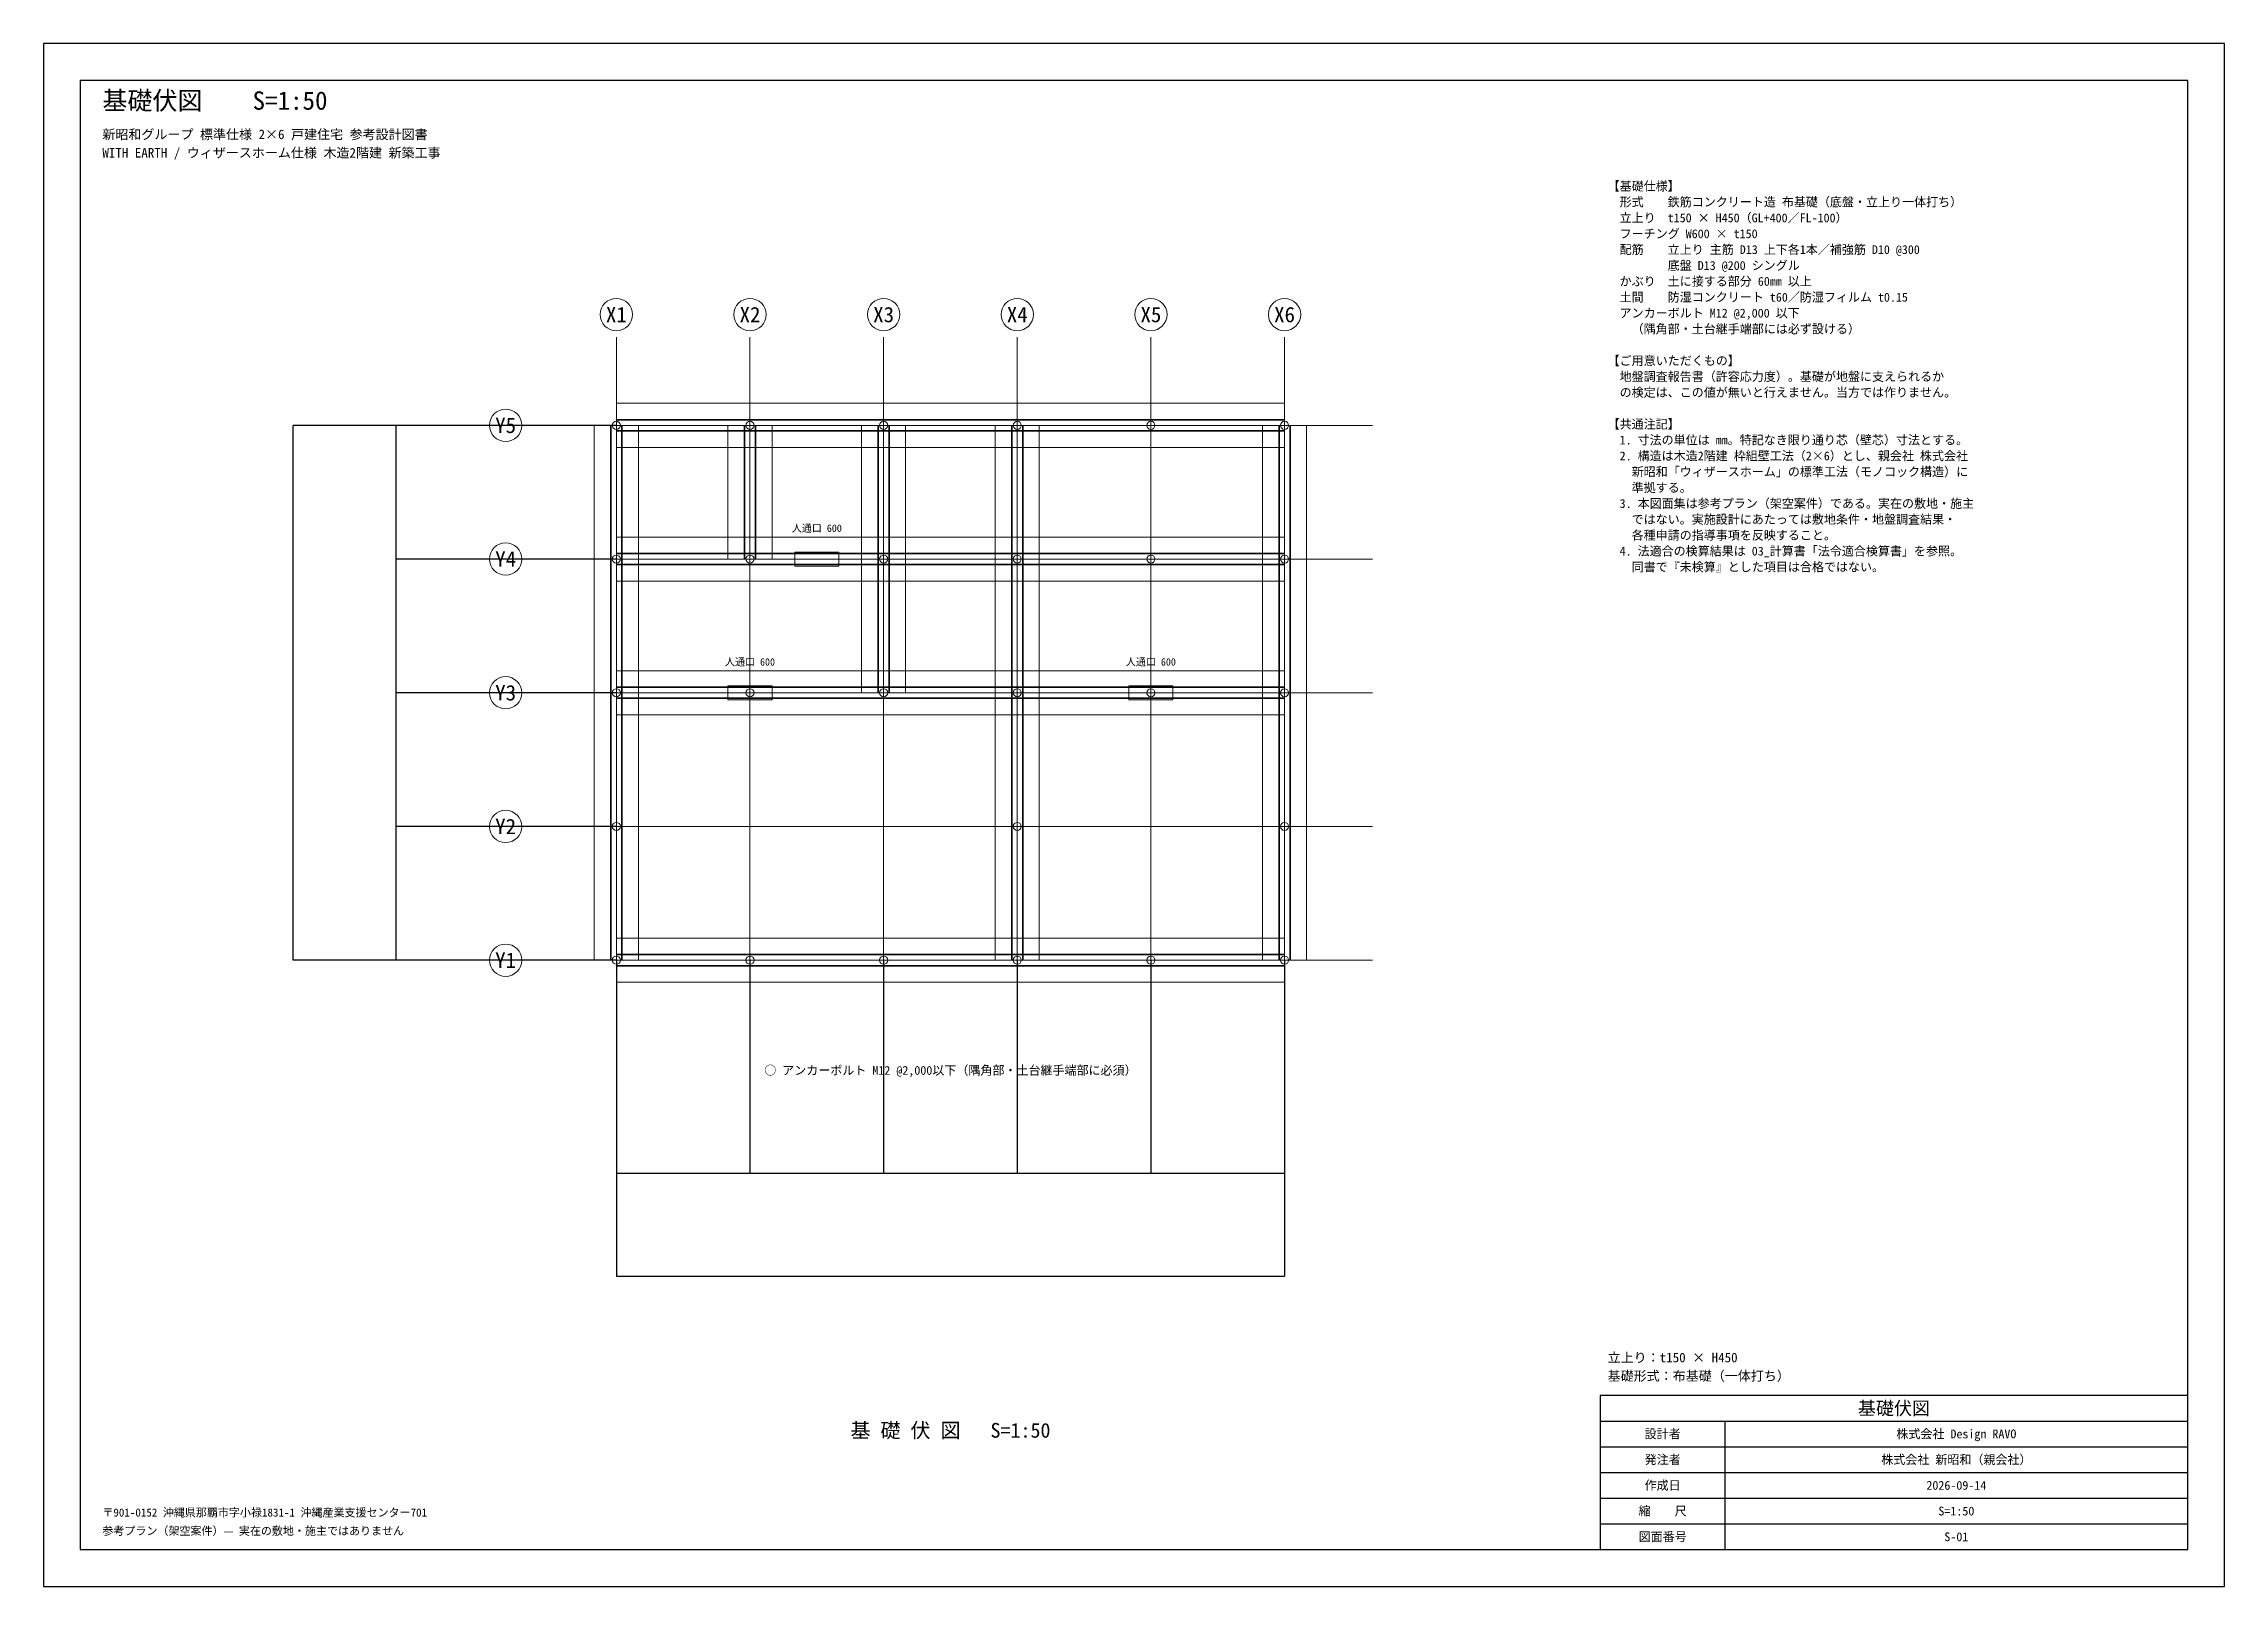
# Model space of a CAD drawing. Header units: millimetres. Extents: x -7800 to 21900, y -8524 to 12476.
import ezdxf
from ezdxf.enums import TextEntityAlignment as Align

# ---------------------------------------------------------------- set-up
doc = ezdxf.new("R2010")
doc.units = ezdxf.units.MM
doc.linetypes.add('DASHDOT2', pattern=[1.778, 1.27, -0.254, 0, -0.254])
for name, color, linetype, lineweight in [('A-ANNO', 2, 'Continuous', 13), ('A-DIM', 3, 'Continuous', 9), ('A-GRID', 8, 'Continuous', 9), ('A-HTCH', 9, 'Continuous', 9), ('A-MISC', 8, 'Continuous', 13), ('A-TTLB', 7, 'Continuous', 25), ('S-ANNO', 2, 'Continuous', 13), ('S-FDN', 1, 'Continuous', 35)]:
    doc.layers.add(name, color=color, linetype=linetype, lineweight=lineweight)
doc.styles.add('DIP', font='msgothic.ttc')
doc.styles.add('OpenSansCondensed-Light', font='OpenSansCondensed-Light.ttf')
doc.dimstyles.new('EZDXF', dxfattribs={"dimtxt": 0.25, "dimasz": 0.175, "dimexe": 0.375, "dimexo": 0.125, "dimgap": 0.1, "dimtad": 1, "dimlfac": 100, "dimzin": 12, "dimdsep": 46, "dimtxsty": 'OpenSansCondensed-Light', "dimblk": 'ARCHTICK', "dimcen": 2.5, "dimazin": 3, "dimtfac": 0.5, "dimtmove": 2, "dimatfit": 3})

# ---------------------------------------------------------------- blocks, each defined once
blk = doc.blocks.new('_ARCHTICK')
at = {"color": 0, "linetype": 'BYBLOCK', "const_width": 0.15}
blk.add_lwpolyline([(-0.5, -0.5), (0.5, 0.5)], dxfattribs=at)

msp = doc.modelspace()

# ---------------------------------------------------------------- linework, layer by layer
at = {"layer": 'A-GRID', "linetype": 'DASHDOT2'}
for p, q in [((0, -1200), (0, 8480)), ((1820, -1200), (1820, 8480)), ((3640, -1200), (3640, 8480)), ((5460, -1200), (5460, 8480)), ((7280, -1200), (7280, 8480)), ((9100, -1200), (9100, 8480)), ((-1200, 7280), (10300, 7280)), ((-1200, 5460), (10300, 5460)), ((-1200, 3640), (10300, 3640)), ((-1200, 1820), (10300, 1820)), ((-1200, 0), (10300, 0))]:
    msp.add_line(p, q, dxfattribs=at)
at = {"layer": 'A-GRID'}
for centre in [(0, 8788), (1820, 8788), (3640, 8788), (5460, 8788), (7280, 8788), (9100, 8788), (-1508, 7280), (-1508, 5460), (-1508, 3640), (-1508, 1820), (-1508, 0)]:
    msp.add_circle(centre, 220, dxfattribs=at)
at = {"layer": 'A-HTCH'}
for p, q in [((0, 7580), (9100, 7580)), ((-300, 0), (-300, 7280)), ((300, 0), (300, 7280)), ((1520, 5460), (1520, 7280)), ((2120, 5460), (2120, 7280)), ((3340, 3640), (3340, 7280)), ((3940, 3640), (3940, 7280)), ((5160, 3640), (5160, 7280)), ((5760, 3640), (5760, 7280)), ((8800, 0), (8800, 7280)), ((9400, 0), (9400, 7280)), ((0, 6980), (9100, 6980)), ((0, 5760), (9100, 5760)), ((0, 5160), (9100, 5160)), ((0, 3940), (9100, 3940)), ((5160, 0), (5160, 3640)), ((5760, 0), (5760, 3640)), ((0, 3340), (9100, 3340)), ((0, 300), (9100, 300)), ((0, -300), (9100, -300))]:
    msp.add_line(p, q, dxfattribs=at)
at = {"layer": 'A-MISC'}
for points in [[(2430, 5365), (3030, 5365), (3030, 5555), (2430, 5555)], [(1520, 3545), (2120, 3545), (2120, 3735), (1520, 3735)], [(6980, 3545), (7580, 3545), (7580, 3735), (6980, 3735)]]:
    msp.add_lwpolyline(points, close=True, dxfattribs=at)
at = {"layer": 'A-TTLB'}
for p, q in [((13399.80761, -6273.83083), (21399.80761, -6273.83083)), ((15099.80761, -6623.83083), (15099.80761, -6273.83083)), ((13399.80761, -6623.83083), (21399.80761, -6623.83083)), ((15099.80761, -6973.83083), (15099.80761, -6623.83083)), ((13399.80761, -6973.83083), (21399.80761, -6973.83083)), ((15099.80761, -7323.83083), (15099.80761, -6973.83083)), ((13399.80761, -7323.83083), (21399.80761, -7323.83083)), ((15099.80761, -7673.83083), (15099.80761, -7323.83083)), ((13399.80761, -7673.83083), (21399.80761, -7673.83083)), ((15099.80761, -8023.83083), (15099.80761, -7673.83083))]:
    msp.add_line(p, q, dxfattribs=at)
for points in [[(-7800.19239, -8523.83083), (21899.80761, -8523.83083), (21899.80761, 12476.16917), (-7800.19239, 12476.16917)], [(-7300.19239, -8023.83083), (21399.80761, -8023.83083), (21399.80761, 11976.16917), (-7300.19239, 11976.16917)], [(13399.80761, -8023.83083), (21399.80761, -8023.83083), (21399.80761, -5923.83083), (13399.80761, -5923.83083)]]:
    msp.add_lwpolyline(points, close=True, dxfattribs=at)
at = {"layer": 'S-ANNO'}
for centre in [(0, 7280), (0, 7280), (1820, 7280), (1820, 7280), (3640, 7280), (3640, 7280), (5460, 7280), (5460, 7280), (7280, 7280), (9100, 7280), (9100, 7280), (0, 5460), (0, 5460), (1820, 5460), (1820, 5460), (3640, 5460), (3640, 5460), (5460, 5460), (5460, 5460), (7280, 5460), (9100, 5460), (9100, 5460), (0, 3640), (0, 3640), (1820, 3640), (3640, 3640), (3640, 3640), (5460, 3640), (5460, 3640), (5460, 3640), (7280, 3640), (9100, 3640), (9100, 3640), (0, 1820), (5460, 1820), (9100, 1820), (0, 0), (0, 0), (1820, 0), (3640, 0), (5460, 0), (5460, 0), (7280, 0), (9100, 0), (9100, 0)]:
    msp.add_circle(centre, 55, dxfattribs=at)
at = {"layer": 'S-FDN'}
for p, q in [((-75, 0), (-75, 7280)), ((0, 7355), (9100, 7355)), ((0, 7205), (9100, 7205)), ((75, 0), (75, 7280)), ((1745, 5460), (1745, 7280)), ((1895, 5460), (1895, 7280)), ((3565, 3640), (3565, 7280)), ((3715, 3640), (3715, 7280)), ((5385, 3640), (5385, 7280)), ((5535, 3640), (5535, 7280)), ((9025, 0), (9025, 7280)), ((9175, 0), (9175, 7280)), ((0, 5535), (9100, 5535)), ((0, 5385), (9100, 5385)), ((0, 3715), (9100, 3715)), ((0, 3565), (9100, 3565)), ((5385, 0), (5385, 3640)), ((5535, 0), (5535, 3640)), ((0, 75), (9100, 75)), ((0, -75), (9100, -75))]:
    msp.add_line(p, q, dxfattribs=at)

# ---------------------------------------------------------------- texts
at = {"layer": 'A-ANNO', "style": 'DIP'}
for s, p in [('【基礎仕様】', (13499.80761, 10476.16917)), ('\u3000形式\u3000\u3000鉄筋コンクリート造 布基礎（底盤・立上り一体打ち）', (13499.80761, 10260.16917)), ('\u3000立上り\u3000t150 × H450（GL+400／FL-100）', (13499.80761, 10044.16917)), ('\u3000フーチング W600 × t150', (13499.80761, 9828.16917)), ('\u3000配筋\u3000\u3000立上り 主筋 D13 上下各1本／補強筋 D10 @300', (13499.80761, 9612.16917)), ('\u3000\u3000\u3000\u3000\u3000底盤 D13 @200 シングル', (13499.80761, 9396.16917)), ('\u3000かぶり\u3000土に接する部分 60mm 以上', (13499.80761, 9180.16917)), ('\u3000土間\u3000\u3000防湿コンクリート t60／防湿フィルム t0.15', (13499.80761, 8964.16917)), ('\u3000アンカーボルト M12 @2,000 以下', (13499.80761, 8748.16917)), ('\u3000\u3000（隅角部・土台継手端部には必ず設ける）', (13499.80761, 8532.16917)), ('【ご用意いただくもの】', (13499.80761, 8100.16917)), ('\u3000地盤調査報告書（許容応力度）。基礎が地盤に支えられるか', (13499.80761, 7884.16917)), ('\u3000の検定は、この値が無いと行えません。当方では作りません。', (13499.80761, 7668.16917)), ('【共通注記】', (13499.80761, 7236.16917)), ('\u30001. 寸法の単位は mm。特記なき限り通り芯（壁芯）寸法とする。', (13499.80761, 7020.16917)), ('\u30002. 構造は木造2階建 枠組壁工法（2×6）とし、親会社 株式会社', (13499.80761, 6804.16917)), ('\u3000\u3000新昭和「ウィザースホーム」の標準工法（モノコック構造）に', (13499.80761, 6588.16917)), ('\u30003. 本図面集は参考プラン（架空案件）である。実在の敷地・施主', (13499.80761, 6156.16917)), ('\u3000\u3000準拠する。', (13499.80761, 6372.16917)), ('\u3000\u3000ではない。実施設計にあたっては敷地条件・地盤調査結果・', (13499.80761, 5940.16917)), ('\u30004. 法適合の検算結果は 03_計算書「法令適合検算書」を参照。', (13499.80761, 5508.16917)), ('\u3000\u3000各種申請の指導事項を反映すること。', (13499.80761, 5724.16917)), ('\u3000\u3000同書で『未検算』とした項目は合格ではない。', (13499.80761, 5292.16917))]:
    msp.add_text(s, height=120, dxfattribs=at).set_placement(p)
at = {"layer": 'A-GRID', "style": 'DIP'}
for s, p in [('X1', (0, 8788)), ('X2', (1820, 8788)), ('X3', (3640, 8788)), ('X4', (5460, 8788)), ('X5', (7280, 8788)), ('X6', (9100, 8788)), ('Y5', (-1508, 7280)), ('Y4', (-1508, 5460)), ('Y3', (-1508, 3640)), ('Y2', (-1508, 1820)), ('Y1', (-1508, 0))]:
    msp.add_text(s, height=209, dxfattribs=at).set_placement(p, align=Align.MIDDLE_CENTER)
at = {"layer": 'A-TTLB', "style": 'DIP'}
for s, height, p in [('基礎伏図\u3000\u3000S=1:50', 250, (-7000.19239, 11576.16917)), ('新昭和グループ 標準仕様 2×6 戸建住宅 参考設計図書', 130, (-7000.19239, 11176.16917)), ('WITH EARTH / ウィザースホーム仕様 木造2階建 新築工事', 130, (-7000.19239, 10926.16917)), ('立上り：t150 × H450', 130, (13499.80761, -5473.83083)), ('基礎形式：布基礎（一体打ち）', 130, (13499.80761, -5723.83083)), ('参考プラン（架空案件）— 実在の敷地・施主ではありません', 110, (-7000.19239, -7823.83083)), ('〒901-0152 沖縄県那覇市字小禄1831-1 沖縄産業支援センター701', 110, (-7000.19239, -7573.83083))]:
    msp.add_text(s, height=height, dxfattribs=at).set_placement(p)
for s, height, p in [('基礎伏図', 180, (17399.80761, -6098.83083)), ('基 礎 伏 図   S=1:50', 200, (4550, -6400)), ('設計者', 120, (14249.80761, -6448.83083)), ('株式会社 Design RAVO', 120, (18249.80761, -6448.83083)), ('発注者', 120, (14249.80761, -6798.83083)), ('株式会社 新昭和（親会社）', 120, (18249.80761, -6798.83083)), ('作成日', 120, (14249.80761, -7148.83083)), ('2026-09-14', 120, (18249.80761, -7148.83083)), ('縮\u3000\u3000尺', 120, (14249.80761, -7498.83083)), ('S=1:50', 120, (18249.80761, -7498.83083)), ('図面番号', 120, (14249.80761, -7848.83083)), ('S-01', 120, (18249.80761, -7848.83083))]:
    msp.add_text(s, height=height, dxfattribs=at).set_placement(p, align=Align.MIDDLE_CENTER)
at = {"layer": 'S-ANNO', "style": 'DIP'}
for s, height, p in [('人通口 600', 100, (2730, 5880)), ('人通口 600', 100, (1820, 4060)), ('人通口 600', 100, (7280, 4060)), ('○ アンカーボルト M12 @2,000以下（隅角部・土台継手端部に必須）', 120, (4550, -1500))]:
    msp.add_text(s, height=height, dxfattribs=at).set_placement(p, align=Align.MIDDLE_CENTER)

# ---------------------------------------------------------------- dimensions: what is measured, and where the dimension line sits
at = {"layer": 'A-DIM'}
for base, p1, p2 in [((-4400, 0), (0, 0), (0, 7280)), ((-3000, 5460), (0, 5460), (0, 7280)), ((-3000, 3640), (0, 3640), (0, 5460)), ((-3000, 1820), (0, 1820), (0, 3640)), ((-3000, 0), (0, 0), (0, 1820))]:
    msp.add_linear_dim(base=base, p1=p1, p2=p2, angle=90, dimstyle='EZDXF', dxfattribs=at).render()
for base, p1, p2 in [((0, -2900), (0, 0), (1820, 0)), ((0, -4300), (0, 0), (9100, 0)), ((1820, -2900), (1820, 0), (3640, 0)), ((3640, -2900), (3640, 0), (5460, 0)), ((5460, -2900), (5460, 0), (7280, 0)), ((7280, -2900), (7280, 0), (9100, 0))]:
    msp.add_linear_dim(base=base, p1=p1, p2=p2, dimstyle='EZDXF', dxfattribs=at).render()

doc.saveas('drawing.dxf')
